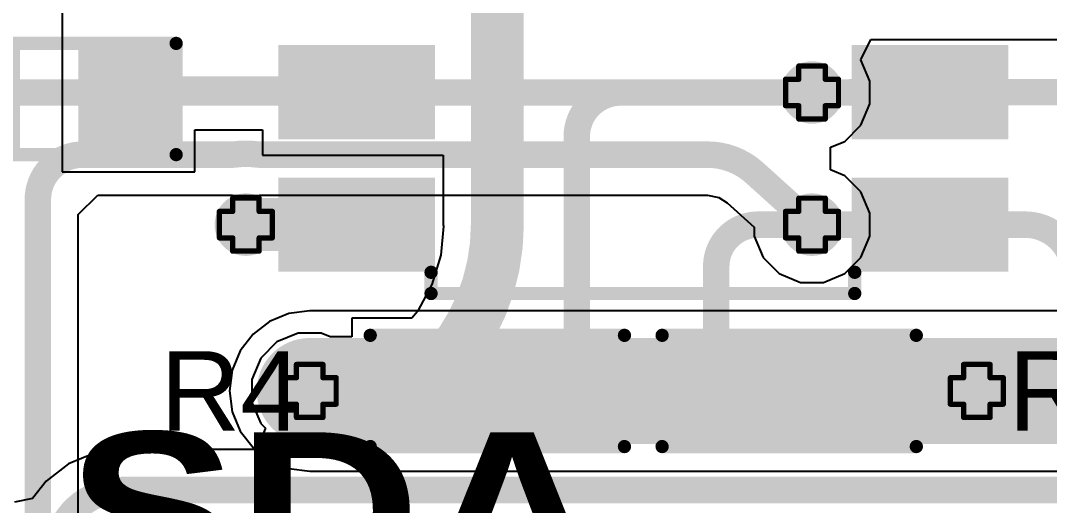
# Model space of a CAD drawing. Header units: inches. Extents: x -0.1 to 10.2, y 0 to 6.5.
# Drawn here: x 1.5365 to 1.925, y 3.5985 to 3.7816 of the extents above; entities that cross this region are included whole.
import ezdxf

# ---------------------------------------------------------------- set-up
doc = ezdxf.new("R2010")
doc.units = ezdxf.units.IN
doc.header["$MEASUREMENT"] = 0
for name, color, linetype in [('Bottom Layer', 5, 'Continuous'), ('Drill Drawing', 1, 'Continuous'), ('Top Layer', 1, 'Continuous'), ('Top Overlay', 2, 'Continuous'), ('Top Paste', 8, 'Continuous'), ('Top Solder', 216, 'Continuous'), ('Via Holes', 16, 'Continuous')]:
    doc.layers.add(name, color=color, linetype=linetype)
doc.styles.add('Arial', font='', dxfattribs={"height": 0.2})
doc.styles.add('Arial Black_Bold', font='', dxfattribs={"height": 0.2})
doc.styles.get('Arial').set_extended_font_data('Arial')
doc.styles.get('Arial Black_Bold').set_extended_font_data('Arial Black', bold=True)

# ---------------------------------------------------------------- blocks, each defined once
blk = doc.blocks.new('SOP_8_4')
at = {"layer": 'Top Layer'}
for points in [[(-0.13386, 0.08878), (-0.08268, 0.08878), (-0.08268, 0.06122), (-0.13386, 0.06122)], [(0.08268, 0.08878), (0.13386, 0.08878), (0.13386, 0.06122), (0.08268, 0.06122)], [(-0.13386, 0.03878), (-0.08268, 0.03878), (-0.08268, 0.01122), (-0.13386, 0.01122)], [(0.08268, 0.03878), (0.13386, 0.03878), (0.13386, 0.01122), (0.08268, 0.01122)], [(-0.13386, -0.01122), (-0.08268, -0.01122), (-0.08268, -0.03878), (-0.13386, -0.03878)], [(0.08268, -0.01122), (0.13386, -0.01122), (0.13386, -0.03878), (0.08268, -0.03878)], [(-0.13386, -0.06122), (-0.08268, -0.06122), (-0.08268, -0.08878), (-0.13386, -0.08878)], [(0.08268, -0.06122), (0.13386, -0.06122), (0.13386, -0.08878), (0.08268, -0.08878)]]:
    blk.add_hatch(color=1, dxfattribs=at).paths.add_polyline_path(points)
at = {"layer": 'Top Overlay'}
blk.add_hatch(color=2, dxfattribs=at).paths.add_polyline_path([(-0.078, 0.058), (-0.067, 0.058), (-0.067, 0.084), (-0.078, 0.084)])
at = {"layer": 'Top Paste'}
for points in [[(-0.13386, 0.08878), (-0.08268, 0.08878), (-0.08268, 0.06122), (-0.13386, 0.06122)], [(0.08268, 0.08878), (0.13386, 0.08878), (0.13386, 0.06122), (0.08268, 0.06122)], [(-0.13386, 0.03878), (-0.08268, 0.03878), (-0.08268, 0.01122), (-0.13386, 0.01122)], [(0.08268, 0.03878), (0.13386, 0.03878), (0.13386, 0.01122), (0.08268, 0.01122)], [(-0.13386, -0.01122), (-0.08268, -0.01122), (-0.08268, -0.03878), (-0.13386, -0.03878)], [(0.08268, -0.01122), (0.13386, -0.01122), (0.13386, -0.03878), (0.08268, -0.03878)], [(-0.13386, -0.06122), (-0.08268, -0.06122), (-0.08268, -0.08878), (-0.13386, -0.08878)], [(0.08268, -0.06122), (0.13386, -0.06122), (0.13386, -0.08878), (0.08268, -0.08878)]]:
    blk.add_hatch(color=8, dxfattribs=at).paths.add_polyline_path(points)
at = {"layer": 'Top Solder'}
for points in [[(-0.13786, 0.09278), (-0.07868, 0.09278), (-0.07868, 0.05722), (-0.13786, 0.05722)], [(0.07868, 0.09278), (0.13786, 0.09278), (0.13786, 0.05722), (0.07868, 0.05722)], [(-0.13786, 0.04278), (-0.07868, 0.04278), (-0.07868, 0.00722), (-0.13786, 0.00722)], [(0.07868, 0.04278), (0.13786, 0.04278), (0.13786, 0.00722), (0.07868, 0.00722)], [(-0.13786, -0.00722), (-0.07868, -0.00722), (-0.07868, -0.04278), (-0.13786, -0.04278)], [(0.07868, -0.00722), (0.13786, -0.00722), (0.13786, -0.04278), (0.07868, -0.04278)], [(-0.13786, -0.05722), (-0.07868, -0.05722), (-0.07868, -0.09278), (-0.13786, -0.09278)], [(0.07868, -0.05722), (0.13786, -0.05722), (0.13786, -0.09278), (0.07868, -0.09278)]]:
    blk.add_hatch(color=216, dxfattribs=at).paths.add_polyline_path(points)
at = {"layer": 'Top Overlay'}
for points in [[(-0.08014, 0.093, 0.005, 0.005, 0), (-0.08014, 0.101, 0.005, 0.005, 0)], [(-0.08014, 0.101, 0.005, 0.005, 0), (0.07986, 0.101, 0.005, 0.005, 0)], [(0.07986, 0.093, 0.005, 0.005, 0), (0.07986, 0.101, 0.005, 0.005, 0)], [(-0.14514, 0.07, 0.005, 0.005, 0), (-0.14514, 0.08, 0.005, 0.005, 0)], [(-0.14514, 0.08, 0.005, 0.005, 0), (-0.14014, 0.075, 0.005, 0.005, 0)], [(-0.14514, 0.07, 0.005, 0.005, 0), (-0.14014, 0.075, 0.005, 0.005, 0)], [(-0.08014, -0.101, 0.005, 0.005, 0), (-0.08014, -0.093, 0.005, 0.005, 0)], [(0.07986, -0.101, 0.005, 0.005, 0), (0.07986, -0.093, 0.005, 0.005, 0)], [(-0.08014, -0.101, 0.005, 0.005, 0), (0.07986, -0.101, 0.005, 0.005, 0)]]:
    blk.add_lwpolyline(points, format="xyseb", dxfattribs=at)
for points in [[(-0.08139, 0.101, 0.0025, 0.0025, 1), (-0.07889, 0.101, 0.0025, 0.0025, 1)], [(-0.08139, 0.101, 0.0025, 0.0025, 1), (-0.07889, 0.101, 0.0025, 0.0025, 1)], [(0.07861, 0.101, 0.0025, 0.0025, 1), (0.08111, 0.101, 0.0025, 0.0025, 1)], [(0.07861, 0.101, 0.0025, 0.0025, 1), (0.08111, 0.101, 0.0025, 0.0025, 1)], [(-0.08139, 0.093, 0.0025, 0.0025, 1), (-0.07889, 0.093, 0.0025, 0.0025, 1)], [(0.07861, 0.093, 0.0025, 0.0025, 1), (0.08111, 0.093, 0.0025, 0.0025, 1)], [(-0.14639, 0.08, 0.0025, 0.0025, 1), (-0.14389, 0.08, 0.0025, 0.0025, 1)], [(-0.14639, 0.08, 0.0025, 0.0025, 1), (-0.14389, 0.08, 0.0025, 0.0025, 1)], [(-0.14139, 0.075, 0.0025, 0.0025, 1), (-0.13889, 0.075, 0.0025, 0.0025, 1)], [(-0.14139, 0.075, 0.0025, 0.0025, 1), (-0.13889, 0.075, 0.0025, 0.0025, 1)], [(-0.14639, 0.07, 0.0025, 0.0025, 1), (-0.14389, 0.07, 0.0025, 0.0025, 1)], [(-0.14639, 0.07, 0.0025, 0.0025, 1), (-0.14389, 0.07, 0.0025, 0.0025, 1)], [(-0.08139, -0.093, 0.0025, 0.0025, 1), (-0.07889, -0.093, 0.0025, 0.0025, 1)], [(0.07861, -0.093, 0.0025, 0.0025, 1), (0.08111, -0.093, 0.0025, 0.0025, 1)], [(-0.08139, -0.101, 0.0025, 0.0025, 1), (-0.07889, -0.101, 0.0025, 0.0025, 1)], [(-0.08139, -0.101, 0.0025, 0.0025, 1), (-0.07889, -0.101, 0.0025, 0.0025, 1)], [(0.07861, -0.101, 0.0025, 0.0025, 1), (0.08111, -0.101, 0.0025, 0.0025, 1)], [(0.07861, -0.101, 0.0025, 0.0025, 1), (0.08111, -0.101, 0.0025, 0.0025, 1)]]:
    blk.add_lwpolyline(points, format="xyseb", close=True, dxfattribs=at)
blk = doc.blocks.new('R___0603_7')
at = {"layer": 'Top Layer'}
for points in [[(-0.015, 0.0175), (-0.015, -0.0175), (-0.045, -0.0175), (-0.045, 0.0175)], [(0.045, 0.0175), (0.045, -0.0175), (0.015, -0.0175), (0.015, 0.0175)]]:
    blk.add_hatch(color=1, dxfattribs=at).paths.add_polyline_path(points)
at = {"layer": 'Top Paste'}
for points in [[(-0.015, 0.0175), (-0.015, -0.0175), (-0.045, -0.0175), (-0.045, 0.0175)], [(0.045, 0.0175), (0.045, -0.0175), (0.015, -0.0175), (0.015, 0.0175)]]:
    blk.add_hatch(color=8, dxfattribs=at).paths.add_polyline_path(points)
at = {"layer": 'Top Solder'}
for points in [[(-0.011, 0.0215), (-0.011, -0.0215), (-0.049, -0.0215), (-0.049, 0.0215)], [(0.049, 0.0215), (0.049, -0.0215), (0.011, -0.0215), (0.011, 0.0215)]]:
    blk.add_hatch(color=216, dxfattribs=at).paths.add_polyline_path(points)
at = {"layer": 'Top Overlay'}
for points in [[(-0.048, 0.021, 0.005, 0.005, 0), (-0.048, -0.021, 0.005, 0.005, 0)], [(0.048, 0.021, 0.005, 0.005, 0), (-0.048, 0.021, 0.005, 0.005, 0)], [(0.048, 0.021, 0.005, 0.005, 0), (0.048, -0.021, 0.005, 0.005, 0)], [(0.048, -0.021, 0.005, 0.005, 0), (-0.048, -0.021, 0.005, 0.005, 0)]]:
    blk.add_lwpolyline(points, format="xyseb", dxfattribs=at)
for points in [[(-0.04925, 0.021, 0.0025, 0.0025, 1), (-0.04675, 0.021, 0.0025, 0.0025, 1)], [(-0.04925, 0.021, 0.0025, 0.0025, 1), (-0.04675, 0.021, 0.0025, 0.0025, 1)], [(0.04675, 0.021, 0.0025, 0.0025, 1), (0.04925, 0.021, 0.0025, 0.0025, 1)], [(0.04675, 0.021, 0.0025, 0.0025, 1), (0.04925, 0.021, 0.0025, 0.0025, 1)], [(-0.04925, -0.021, 0.0025, 0.0025, 1), (-0.04675, -0.021, 0.0025, 0.0025, 1)], [(-0.04925, -0.021, 0.0025, 0.0025, 1), (-0.04675, -0.021, 0.0025, 0.0025, 1)], [(0.04675, -0.021, 0.0025, 0.0025, 1), (0.04925, -0.021, 0.0025, 0.0025, 1)], [(0.04675, -0.021, 0.0025, 0.0025, 1), (0.04925, -0.021, 0.0025, 0.0025, 1)]]:
    blk.add_lwpolyline(points, format="xyseb", close=True, dxfattribs=at)
blk = doc.blocks.new('R___0603_42')
at = {"layer": 'Top Layer'}
for points in [[(-0.015, 0.0175), (-0.015, -0.0175), (-0.045, -0.0175), (-0.045, 0.0175)], [(0.045, 0.0175), (0.045, -0.0175), (0.015, -0.0175), (0.015, 0.0175)]]:
    blk.add_hatch(color=1, dxfattribs=at).paths.add_polyline_path(points)
at = {"layer": 'Top Paste'}
for points in [[(-0.015, 0.0175), (-0.015, -0.0175), (-0.045, -0.0175), (-0.045, 0.0175)], [(0.045, 0.0175), (0.045, -0.0175), (0.015, -0.0175), (0.015, 0.0175)]]:
    blk.add_hatch(color=8, dxfattribs=at).paths.add_polyline_path(points)
at = {"layer": 'Top Solder'}
for points in [[(-0.011, 0.0215), (-0.011, -0.0215), (-0.049, -0.0215), (-0.049, 0.0215)], [(0.049, 0.0215), (0.049, -0.0215), (0.011, -0.0215), (0.011, 0.0215)]]:
    blk.add_hatch(color=216, dxfattribs=at).paths.add_polyline_path(points)
at = {"layer": 'Top Overlay'}
for points in [[(-0.048, -0.021, 0.005, 0.005, 0), (-0.048, 0.021, 0.005, 0.005, 0)], [(-0.048, 0.021, 0.005, 0.005, 0), (0.048, 0.021, 0.005, 0.005, 0)], [(0.048, -0.021, 0.005, 0.005, 0), (0.048, 0.021, 0.005, 0.005, 0)], [(-0.048, -0.021, 0.005, 0.005, 0), (0.048, -0.021, 0.005, 0.005, 0)]]:
    blk.add_lwpolyline(points, format="xyseb", dxfattribs=at)
for points in [[(-0.04925, 0.021, 0.0025, 0.0025, 1), (-0.04675, 0.021, 0.0025, 0.0025, 1)], [(-0.04925, 0.021, 0.0025, 0.0025, 1), (-0.04675, 0.021, 0.0025, 0.0025, 1)], [(0.04675, 0.021, 0.0025, 0.0025, 1), (0.04925, 0.021, 0.0025, 0.0025, 1)], [(0.04675, 0.021, 0.0025, 0.0025, 1), (0.04925, 0.021, 0.0025, 0.0025, 1)], [(-0.04925, -0.021, 0.0025, 0.0025, 1), (-0.04675, -0.021, 0.0025, 0.0025, 1)], [(-0.04925, -0.021, 0.0025, 0.0025, 1), (-0.04675, -0.021, 0.0025, 0.0025, 1)], [(0.04675, -0.021, 0.0025, 0.0025, 1), (0.04925, -0.021, 0.0025, 0.0025, 1)], [(0.04675, -0.021, 0.0025, 0.0025, 1), (0.04925, -0.021, 0.0025, 0.0025, 1)]]:
    blk.add_lwpolyline(points, format="xyseb", close=True, dxfattribs=at)
blk = doc.blocks.new('R___0603_43')
at = {"layer": 'Top Layer'}
for points in [[(-0.015, 0.0175), (-0.015, -0.0175), (-0.045, -0.0175), (-0.045, 0.0175)], [(0.045, 0.0175), (0.045, -0.0175), (0.015, -0.0175), (0.015, 0.0175)]]:
    blk.add_hatch(color=1, dxfattribs=at).paths.add_polyline_path(points)
at = {"layer": 'Top Paste'}
for points in [[(-0.015, 0.0175), (-0.015, -0.0175), (-0.045, -0.0175), (-0.045, 0.0175)], [(0.045, 0.0175), (0.045, -0.0175), (0.015, -0.0175), (0.015, 0.0175)]]:
    blk.add_hatch(color=8, dxfattribs=at).paths.add_polyline_path(points)
at = {"layer": 'Top Solder'}
for points in [[(-0.011, 0.0215), (-0.011, -0.0215), (-0.049, -0.0215), (-0.049, 0.0215)], [(0.049, 0.0215), (0.049, -0.0215), (0.011, -0.0215), (0.011, 0.0215)]]:
    blk.add_hatch(color=216, dxfattribs=at).paths.add_polyline_path(points)
at = {"layer": 'Top Overlay'}
for points in [[(-0.048, 0.021, 0.005, 0.005, 0), (-0.048, -0.021, 0.005, 0.005, 0)], [(0.048, 0.021, 0.005, 0.005, 0), (-0.048, 0.021, 0.005, 0.005, 0)], [(0.048, 0.021, 0.005, 0.005, 0), (0.048, -0.021, 0.005, 0.005, 0)], [(0.048, -0.021, 0.005, 0.005, 0), (-0.048, -0.021, 0.005, 0.005, 0)]]:
    blk.add_lwpolyline(points, format="xyseb", dxfattribs=at)
for points in [[(-0.04925, 0.021, 0.0025, 0.0025, 1), (-0.04675, 0.021, 0.0025, 0.0025, 1)], [(-0.04925, 0.021, 0.0025, 0.0025, 1), (-0.04675, 0.021, 0.0025, 0.0025, 1)], [(0.04675, 0.021, 0.0025, 0.0025, 1), (0.04925, 0.021, 0.0025, 0.0025, 1)], [(0.04675, 0.021, 0.0025, 0.0025, 1), (0.04925, 0.021, 0.0025, 0.0025, 1)], [(-0.04925, -0.021, 0.0025, 0.0025, 1), (-0.04675, -0.021, 0.0025, 0.0025, 1)], [(-0.04925, -0.021, 0.0025, 0.0025, 1), (-0.04675, -0.021, 0.0025, 0.0025, 1)], [(0.04675, -0.021, 0.0025, 0.0025, 1), (0.04925, -0.021, 0.0025, 0.0025, 1)], [(0.04675, -0.021, 0.0025, 0.0025, 1), (0.04925, -0.021, 0.0025, 0.0025, 1)]]:
    blk.add_lwpolyline(points, format="xyseb", close=True, dxfattribs=at)

msp = doc.modelspace()

# ---------------------------------------------------------------- hatches: boundary and pattern name
at = {"layer": 'Bottom Layer'}
h = msp.add_hatch(color=5, dxfattribs=at)
edge = h.paths.add_edge_path()
edge.add_arc((1.83539, 3.75443), 0.01181, 0, 360)
h = msp.add_hatch(color=5, dxfattribs=at)
edge = h.paths.add_edge_path()
edge.add_arc((1.62157, 3.70453), 0.01181, 0, 360)
h = msp.add_hatch(color=5, dxfattribs=at)
edge = h.paths.add_edge_path()
edge.add_arc((1.83539, 3.70453), 0.01181, 0, 360)
h = msp.add_hatch(color=5, dxfattribs=at)
edge = h.paths.add_edge_path()
edge.add_arc((1.64567, 3.64173), 0.01181, 0, 360)
h = msp.add_hatch(color=5, dxfattribs=at)
edge = h.paths.add_edge_path()
edge.add_arc((1.89764, 3.64173), 0.01181, 0, 360)
at = {"layer": 'Top Layer'}
h = msp.add_hatch(color=1, dxfattribs=at)
edge = h.paths.add_edge_path()
edge.add_arc((1.83539, 3.75443), 0.01181, 0, 360)
msp.add_hatch(color=1, dxfattribs=at).paths.add_polyline_path([(1.57724, 3.75051), (1.66339, 3.75051), (1.66339, 3.76051), (1.57724, 3.76051)])
h = msp.add_hatch(color=1, dxfattribs=at)
edge = h.paths.add_edge_path()
edge.add_arc((1.62157, 3.70453), 0.01181, 0, 360)
h = msp.add_hatch(color=1, dxfattribs=at)
edge = h.paths.add_edge_path()
edge.add_arc((1.83539, 3.70453), 0.01181, 0, 360)
h = msp.add_hatch(color=1, dxfattribs=at)
edge = h.paths.add_edge_path()
edge.add_arc((1.64567, 3.64173), 0.01181, 0, 360)
h = msp.add_hatch(color=1, dxfattribs=at)
edge = h.paths.add_edge_path()
edge.add_arc((1.89764, 3.64173), 0.01181, 0, 360)
at = {"layer": 'Via Holes'}
h = msp.add_hatch(color=7, dxfattribs=at)
edge = h.paths.add_edge_path()
edge.add_arc((1.83539, 3.75443), 0.00591, 0, 360)
h = msp.add_hatch(color=7, dxfattribs=at)
edge = h.paths.add_edge_path()
edge.add_arc((1.62157, 3.70453), 0.00591, 0, 360)
h = msp.add_hatch(color=7, dxfattribs=at)
edge = h.paths.add_edge_path()
edge.add_arc((1.83539, 3.70453), 0.00591, 0, 360)
h = msp.add_hatch(color=7, dxfattribs=at)
edge = h.paths.add_edge_path()
edge.add_arc((1.64567, 3.64173), 0.00591, 0, 360)
h = msp.add_hatch(color=7, dxfattribs=at)
edge = h.paths.add_edge_path()
edge.add_arc((1.89764, 3.64173), 0.00591, 0, 360)

# ---------------------------------------------------------------- linework, layer by layer
at = {"layer": 'Bottom Layer'}
for p, q in [((1.85388, 3.76679), (1.85754, 3.77445)), ((1.85754, 3.77445), (2.15302, 3.77445)), ((1.85721, 3.75877), (1.85388, 3.76679)), ((1.85721, 3.75009), (1.85721, 3.75877)), ((1.85388, 3.74208), (1.85721, 3.75009)), ((1.84775, 3.73594), (1.85388, 3.74208)), ((1.84241, 3.73373), (1.84775, 3.73594)), ((1.84241, 3.72523), (1.84241, 3.73373)), ((1.84775, 3.72302), (1.84241, 3.72523)), ((1.85388, 3.71688), (1.84775, 3.72302)), ((1.55829, 3.70835), (1.56561, 3.71567)), ((1.56561, 3.71567), (1.61204, 3.71567)), ((1.61204, 3.71567), (1.6164, 3.71567)), ((1.6164, 3.71567), (1.61647, 3.71562)), ((1.61647, 3.7155), (1.62158, 3.71568)), ((1.61647, 3.71562), (1.61647, 3.7155)), ((1.62158, 3.71568), (1.62668, 3.7155)), ((1.62668, 3.71562), (1.62675, 3.71567)), ((1.62668, 3.7155), (1.62668, 3.71562)), ((1.62675, 3.71567), (1.63112, 3.71567)), ((1.63112, 3.71567), (1.79591, 3.71567)), ((1.79591, 3.71567), (1.79593, 3.71568)), ((1.79593, 3.71568), (1.80018, 3.71483)), ((1.80018, 3.71483), (1.80331, 3.71274)), ((1.85721, 3.70887), (1.85388, 3.71688)), ((1.80331, 3.71274), (1.80337, 3.7128)), ((1.80337, 3.7128), (1.81358, 3.7036)), ((1.55829, 3.52), (1.55829, 3.70835)), ((1.85721, 3.70019), (1.85721, 3.70887)), ((1.81358, 3.7036), (1.81358, 3.70019)), ((1.81358, 3.70019), (1.8169, 3.69217)), ((1.85388, 3.69217), (1.85721, 3.70019)), ((1.8169, 3.69217), (1.82304, 3.68604)), ((1.84775, 3.68604), (1.85388, 3.69217)), ((1.82304, 3.68604), (1.83106, 3.68272)), ((1.83973, 3.68272), (1.84775, 3.68604)), ((1.83106, 3.68272), (1.83973, 3.68272)), ((1.64567, 3.67199), (1.63784, 3.67096)), ((2.12441, 3.67199), (1.64567, 3.67199)), ((1.63784, 3.67096), (1.63054, 3.66794)), ((1.63054, 3.66794), (1.62427, 3.66313)), ((1.62427, 3.66313), (1.61946, 3.65686)), ((1.61946, 3.65686), (1.61644, 3.64956)), ((1.61644, 3.64956), (1.61541, 3.64173)), ((1.61541, 3.64173), (1.61644, 3.6339)), ((1.61644, 3.6339), (1.61946, 3.6266)), ((1.61946, 3.6266), (1.62427, 3.62034)), ((1.62427, 3.62034), (1.63054, 3.61553)), ((1.63054, 3.61553), (1.63784, 3.6125)), ((1.63784, 3.6125), (1.64567, 3.61147)), ((1.64567, 3.61147), (2.12441, 3.61147))]:
    msp.add_line(p, q, dxfattribs=at)
for points in [[(1.52948, 3.75443, 0.01, 0.01, 0), (1.83539, 3.75443, 0.01, 0.01, 0)], [(1.543, 3.71403, 0.01, 0.01, -0.414214), (1.55993, 3.73097, 0.01, 0.01, 0)], [(1.55993, 3.73097, 0.01, 0.01, 0), (1.6164, 3.73097, 0.01, 0.01, 0)], [(1.61774, 3.73106, 0.01, 0.01, -0.033535), (1.6164, 3.73097, 0.01, 0.01, 0)], [(1.61774, 3.73106, 0.01, 0.01, -0.071973), (1.62542, 3.73106, 0.01, 0.01, 0)], [(1.62675, 3.73097, 0.01, 0.01, -0.033467), (1.62542, 3.73106, 0.01, 0.01, 0)], [(1.62675, 3.73097, 0.01, 0.01, 0), (1.79591, 3.73097, 0.01, 0.01, 0)], [(1.62675, 3.73097, 0.01, 0.01, 0), (1.62675, 3.73097, 0.01, 0.01, 0)], [(1.79591, 3.73097, 0.01, 0.01, -0.185512), (1.81362, 3.72416, 0.01, 0.01, 0)], [(1.81362, 3.72416, 0.01, 0.01, 0), (1.83539, 3.70453, 0.01, 0.01, 0)], [(1.543, 3.52, 0.01, 0.01, 0), (1.543, 3.71403, 0.01, 0.01, 0)], [(1.64567, 3.64173, 0.04, 0.04, 0), (1.89764, 3.64173, 0.04, 0.04, 0)], [(1.89764, 3.64173, 0.04, 0.04, 0), (2.12441, 3.64173, 0.04, 0.04, 0)]]:
    msp.add_lwpolyline(points, format="xyseb", dxfattribs=at)
for points in [[(1.83289, 3.75443, 0.005, 0.005, 1), (1.83789, 3.75443, 0.005, 0.005, 1)], [(1.55743, 3.73097, 0.005, 0.005, 1), (1.56243, 3.73097, 0.005, 0.005, 1)], [(1.55743, 3.73097, 0.005, 0.005, 1), (1.56243, 3.73097, 0.005, 0.005, 1)], [(1.6139, 3.73097, 0.005, 0.005, 1), (1.6189, 3.73097, 0.005, 0.005, 1)], [(1.6139, 3.73097, 0.005, 0.005, 1), (1.6189, 3.73097, 0.005, 0.005, 1)], [(1.61524, 3.73106, 0.005, 0.005, 1), (1.62024, 3.73106, 0.005, 0.005, 1)], [(1.61524, 3.73106, 0.005, 0.005, 1), (1.62024, 3.73106, 0.005, 0.005, 1)], [(1.62292, 3.73106, 0.005, 0.005, 1), (1.62792, 3.73106, 0.005, 0.005, 1)], [(1.62292, 3.73106, 0.005, 0.005, 1), (1.62792, 3.73106, 0.005, 0.005, 1)], [(1.62425, 3.73097, 0.005, 0.005, 1), (1.62925, 3.73097, 0.005, 0.005, 1)], [(1.62425, 3.73097, 0.005, 0.005, 1), (1.62925, 3.73097, 0.005, 0.005, 1)], [(1.62425, 3.73097, 0.005, 0.005, 1), (1.62925, 3.73097, 0.005, 0.005, 1)], [(1.62425, 3.73097, 0.005, 0.005, 1), (1.62925, 3.73097, 0.005, 0.005, 1)], [(1.79341, 3.73097, 0.005, 0.005, 1), (1.79841, 3.73097, 0.005, 0.005, 1)], [(1.79341, 3.73097, 0.005, 0.005, 1), (1.79841, 3.73097, 0.005, 0.005, 1)], [(1.81112, 3.72416, 0.005, 0.005, 1), (1.81612, 3.72416, 0.005, 0.005, 1)], [(1.81112, 3.72416, 0.005, 0.005, 1), (1.81612, 3.72416, 0.005, 0.005, 1)], [(1.5405, 3.71403, 0.005, 0.005, 1), (1.5455, 3.71403, 0.005, 0.005, 1)], [(1.5405, 3.71403, 0.005, 0.005, 1), (1.5455, 3.71403, 0.005, 0.005, 1)], [(1.83289, 3.70453, 0.005, 0.005, 1), (1.83789, 3.70453, 0.005, 0.005, 1)], [(1.63567, 3.64173, 0.02, 0.02, 1), (1.65567, 3.64173, 0.02, 0.02, 1)], [(1.88764, 3.64173, 0.02, 0.02, 1), (1.90764, 3.64173, 0.02, 0.02, 1)], [(1.88764, 3.64173, 0.02, 0.02, 1), (1.90764, 3.64173, 0.02, 0.02, 1)]]:
    msp.add_lwpolyline(points, format="xyseb", close=True, dxfattribs=at)
at = {"layer": 'Drill Drawing'}
for points in [[(1.83039, 3.75943, 0.002, 0.002, 0), (1.83039, 3.76443, 0.002, 0.002, 0)], [(1.83039, 3.76443, 0.002, 0.002, 0), (1.84039, 3.76443, 0.002, 0.002, 0)], [(1.84039, 3.75943, 0.002, 0.002, 0), (1.84039, 3.76443, 0.002, 0.002, 0)], [(1.82539, 3.74943, 0.002, 0.002, 0), (1.82539, 3.75943, 0.002, 0.002, 0)], [(1.82539, 3.75943, 0.002, 0.002, 0), (1.83039, 3.75943, 0.002, 0.002, 0)], [(1.84039, 3.75943, 0.002, 0.002, 0), (1.84539, 3.75943, 0.002, 0.002, 0)], [(1.84539, 3.74943, 0.002, 0.002, 0), (1.84539, 3.75943, 0.002, 0.002, 0)], [(1.82539, 3.74943, 0.002, 0.002, 0), (1.83039, 3.74943, 0.002, 0.002, 0)], [(1.83039, 3.74443, 0.002, 0.002, 0), (1.83039, 3.74943, 0.002, 0.002, 0)], [(1.84039, 3.74943, 0.002, 0.002, 0), (1.84539, 3.74943, 0.002, 0.002, 0)], [(1.84039, 3.74443, 0.002, 0.002, 0), (1.84039, 3.74943, 0.002, 0.002, 0)], [(1.83039, 3.74443, 0.002, 0.002, 0), (1.84039, 3.74443, 0.002, 0.002, 0)], [(1.61657, 3.70953, 0.002, 0.002, 0), (1.61657, 3.71453, 0.002, 0.002, 0)], [(1.61657, 3.71453, 0.002, 0.002, 0), (1.62657, 3.71453, 0.002, 0.002, 0)], [(1.62657, 3.70953, 0.002, 0.002, 0), (1.62657, 3.71453, 0.002, 0.002, 0)], [(1.83039, 3.70953, 0.002, 0.002, 0), (1.83039, 3.71453, 0.002, 0.002, 0)], [(1.83039, 3.71453, 0.002, 0.002, 0), (1.84039, 3.71453, 0.002, 0.002, 0)], [(1.84039, 3.70953, 0.002, 0.002, 0), (1.84039, 3.71453, 0.002, 0.002, 0)], [(1.61157, 3.69953, 0.002, 0.002, 0), (1.61157, 3.70953, 0.002, 0.002, 0)], [(1.61157, 3.70953, 0.002, 0.002, 0), (1.61657, 3.70953, 0.002, 0.002, 0)], [(1.62657, 3.70953, 0.002, 0.002, 0), (1.63157, 3.70953, 0.002, 0.002, 0)], [(1.63157, 3.69953, 0.002, 0.002, 0), (1.63157, 3.70953, 0.002, 0.002, 0)], [(1.82539, 3.69953, 0.002, 0.002, 0), (1.82539, 3.70953, 0.002, 0.002, 0)], [(1.82539, 3.70953, 0.002, 0.002, 0), (1.83039, 3.70953, 0.002, 0.002, 0)], [(1.84039, 3.70953, 0.002, 0.002, 0), (1.84539, 3.70953, 0.002, 0.002, 0)], [(1.84539, 3.69953, 0.002, 0.002, 0), (1.84539, 3.70953, 0.002, 0.002, 0)], [(1.61157, 3.69953, 0.002, 0.002, 0), (1.61657, 3.69953, 0.002, 0.002, 0)], [(1.61657, 3.69453, 0.002, 0.002, 0), (1.61657, 3.69953, 0.002, 0.002, 0)], [(1.62657, 3.69953, 0.002, 0.002, 0), (1.63157, 3.69953, 0.002, 0.002, 0)], [(1.62657, 3.69453, 0.002, 0.002, 0), (1.62657, 3.69953, 0.002, 0.002, 0)], [(1.82539, 3.69953, 0.002, 0.002, 0), (1.83039, 3.69953, 0.002, 0.002, 0)], [(1.83039, 3.69453, 0.002, 0.002, 0), (1.83039, 3.69953, 0.002, 0.002, 0)], [(1.84039, 3.69953, 0.002, 0.002, 0), (1.84539, 3.69953, 0.002, 0.002, 0)], [(1.84039, 3.69453, 0.002, 0.002, 0), (1.84039, 3.69953, 0.002, 0.002, 0)], [(1.61657, 3.69453, 0.002, 0.002, 0), (1.62657, 3.69453, 0.002, 0.002, 0)], [(1.83039, 3.69453, 0.002, 0.002, 0), (1.84039, 3.69453, 0.002, 0.002, 0)], [(1.64067, 3.64673, 0.002, 0.002, 0), (1.64067, 3.65173, 0.002, 0.002, 0)], [(1.64067, 3.65173, 0.002, 0.002, 0), (1.65067, 3.65173, 0.002, 0.002, 0)], [(1.65067, 3.64673, 0.002, 0.002, 0), (1.65067, 3.65173, 0.002, 0.002, 0)], [(1.89264, 3.64673, 0.002, 0.002, 0), (1.89264, 3.65173, 0.002, 0.002, 0)], [(1.89264, 3.65173, 0.002, 0.002, 0), (1.90264, 3.65173, 0.002, 0.002, 0)], [(1.90264, 3.64673, 0.002, 0.002, 0), (1.90264, 3.65173, 0.002, 0.002, 0)], [(1.63567, 3.63673, 0.002, 0.002, 0), (1.63567, 3.64673, 0.002, 0.002, 0)], [(1.63567, 3.64673, 0.002, 0.002, 0), (1.64067, 3.64673, 0.002, 0.002, 0)], [(1.65067, 3.64673, 0.002, 0.002, 0), (1.65567, 3.64673, 0.002, 0.002, 0)], [(1.65567, 3.63673, 0.002, 0.002, 0), (1.65567, 3.64673, 0.002, 0.002, 0)], [(1.88764, 3.63673, 0.002, 0.002, 0), (1.88764, 3.64673, 0.002, 0.002, 0)], [(1.88764, 3.64673, 0.002, 0.002, 0), (1.89264, 3.64673, 0.002, 0.002, 0)], [(1.90264, 3.64673, 0.002, 0.002, 0), (1.90764, 3.64673, 0.002, 0.002, 0)], [(1.90764, 3.63673, 0.002, 0.002, 0), (1.90764, 3.64673, 0.002, 0.002, 0)], [(1.63567, 3.63673, 0.002, 0.002, 0), (1.64067, 3.63673, 0.002, 0.002, 0)], [(1.64067, 3.63173, 0.002, 0.002, 0), (1.64067, 3.63673, 0.002, 0.002, 0)], [(1.65067, 3.63673, 0.002, 0.002, 0), (1.65567, 3.63673, 0.002, 0.002, 0)], [(1.65067, 3.63173, 0.002, 0.002, 0), (1.65067, 3.63673, 0.002, 0.002, 0)], [(1.88764, 3.63673, 0.002, 0.002, 0), (1.89264, 3.63673, 0.002, 0.002, 0)], [(1.89264, 3.63173, 0.002, 0.002, 0), (1.89264, 3.63673, 0.002, 0.002, 0)], [(1.90264, 3.63673, 0.002, 0.002, 0), (1.90764, 3.63673, 0.002, 0.002, 0)], [(1.90264, 3.63173, 0.002, 0.002, 0), (1.90264, 3.63673, 0.002, 0.002, 0)], [(1.64067, 3.63173, 0.002, 0.002, 0), (1.65067, 3.63173, 0.002, 0.002, 0)], [(1.89264, 3.63173, 0.002, 0.002, 0), (1.90264, 3.63173, 0.002, 0.002, 0)]]:
    msp.add_lwpolyline(points, format="xyseb", dxfattribs=at)
for points in [[(1.82989, 3.76443, 0.001, 0.001, 1), (1.83089, 3.76443, 0.001, 0.001, 1)], [(1.82989, 3.76443, 0.001, 0.001, 1), (1.83089, 3.76443, 0.001, 0.001, 1)], [(1.83989, 3.76443, 0.001, 0.001, 1), (1.84089, 3.76443, 0.001, 0.001, 1)], [(1.83989, 3.76443, 0.001, 0.001, 1), (1.84089, 3.76443, 0.001, 0.001, 1)], [(1.82489, 3.75943, 0.001, 0.001, 1), (1.82589, 3.75943, 0.001, 0.001, 1)], [(1.82489, 3.75943, 0.001, 0.001, 1), (1.82589, 3.75943, 0.001, 0.001, 1)], [(1.82989, 3.75943, 0.001, 0.001, 1), (1.83089, 3.75943, 0.001, 0.001, 1)], [(1.82989, 3.75943, 0.001, 0.001, 1), (1.83089, 3.75943, 0.001, 0.001, 1)], [(1.83989, 3.75943, 0.001, 0.001, 1), (1.84089, 3.75943, 0.001, 0.001, 1)], [(1.83989, 3.75943, 0.001, 0.001, 1), (1.84089, 3.75943, 0.001, 0.001, 1)], [(1.84489, 3.75943, 0.001, 0.001, 1), (1.84589, 3.75943, 0.001, 0.001, 1)], [(1.84489, 3.75943, 0.001, 0.001, 1), (1.84589, 3.75943, 0.001, 0.001, 1)], [(1.82489, 3.74943, 0.001, 0.001, 1), (1.82589, 3.74943, 0.001, 0.001, 1)], [(1.82489, 3.74943, 0.001, 0.001, 1), (1.82589, 3.74943, 0.001, 0.001, 1)], [(1.82989, 3.74943, 0.001, 0.001, 1), (1.83089, 3.74943, 0.001, 0.001, 1)], [(1.82989, 3.74943, 0.001, 0.001, 1), (1.83089, 3.74943, 0.001, 0.001, 1)], [(1.83989, 3.74943, 0.001, 0.001, 1), (1.84089, 3.74943, 0.001, 0.001, 1)], [(1.83989, 3.74943, 0.001, 0.001, 1), (1.84089, 3.74943, 0.001, 0.001, 1)], [(1.84489, 3.74943, 0.001, 0.001, 1), (1.84589, 3.74943, 0.001, 0.001, 1)], [(1.84489, 3.74943, 0.001, 0.001, 1), (1.84589, 3.74943, 0.001, 0.001, 1)], [(1.82989, 3.74443, 0.001, 0.001, 1), (1.83089, 3.74443, 0.001, 0.001, 1)], [(1.82989, 3.74443, 0.001, 0.001, 1), (1.83089, 3.74443, 0.001, 0.001, 1)], [(1.83989, 3.74443, 0.001, 0.001, 1), (1.84089, 3.74443, 0.001, 0.001, 1)], [(1.83989, 3.74443, 0.001, 0.001, 1), (1.84089, 3.74443, 0.001, 0.001, 1)], [(1.61607, 3.71453, 0.001, 0.001, 1), (1.61707, 3.71453, 0.001, 0.001, 1)], [(1.61607, 3.71453, 0.001, 0.001, 1), (1.61707, 3.71453, 0.001, 0.001, 1)], [(1.62607, 3.71453, 0.001, 0.001, 1), (1.62707, 3.71453, 0.001, 0.001, 1)], [(1.62607, 3.71453, 0.001, 0.001, 1), (1.62707, 3.71453, 0.001, 0.001, 1)], [(1.82989, 3.71453, 0.001, 0.001, 1), (1.83089, 3.71453, 0.001, 0.001, 1)], [(1.82989, 3.71453, 0.001, 0.001, 1), (1.83089, 3.71453, 0.001, 0.001, 1)], [(1.83989, 3.71453, 0.001, 0.001, 1), (1.84089, 3.71453, 0.001, 0.001, 1)], [(1.83989, 3.71453, 0.001, 0.001, 1), (1.84089, 3.71453, 0.001, 0.001, 1)], [(1.61107, 3.70953, 0.001, 0.001, 1), (1.61207, 3.70953, 0.001, 0.001, 1)], [(1.61107, 3.70953, 0.001, 0.001, 1), (1.61207, 3.70953, 0.001, 0.001, 1)], [(1.61607, 3.70953, 0.001, 0.001, 1), (1.61707, 3.70953, 0.001, 0.001, 1)], [(1.61607, 3.70953, 0.001, 0.001, 1), (1.61707, 3.70953, 0.001, 0.001, 1)], [(1.62607, 3.70953, 0.001, 0.001, 1), (1.62707, 3.70953, 0.001, 0.001, 1)], [(1.62607, 3.70953, 0.001, 0.001, 1), (1.62707, 3.70953, 0.001, 0.001, 1)], [(1.63107, 3.70953, 0.001, 0.001, 1), (1.63207, 3.70953, 0.001, 0.001, 1)], [(1.63107, 3.70953, 0.001, 0.001, 1), (1.63207, 3.70953, 0.001, 0.001, 1)], [(1.82489, 3.70953, 0.001, 0.001, 1), (1.82589, 3.70953, 0.001, 0.001, 1)], [(1.82489, 3.70953, 0.001, 0.001, 1), (1.82589, 3.70953, 0.001, 0.001, 1)], [(1.82989, 3.70953, 0.001, 0.001, 1), (1.83089, 3.70953, 0.001, 0.001, 1)], [(1.82989, 3.70953, 0.001, 0.001, 1), (1.83089, 3.70953, 0.001, 0.001, 1)], [(1.83989, 3.70953, 0.001, 0.001, 1), (1.84089, 3.70953, 0.001, 0.001, 1)], [(1.83989, 3.70953, 0.001, 0.001, 1), (1.84089, 3.70953, 0.001, 0.001, 1)], [(1.84489, 3.70953, 0.001, 0.001, 1), (1.84589, 3.70953, 0.001, 0.001, 1)], [(1.84489, 3.70953, 0.001, 0.001, 1), (1.84589, 3.70953, 0.001, 0.001, 1)], [(1.61107, 3.69953, 0.001, 0.001, 1), (1.61207, 3.69953, 0.001, 0.001, 1)], [(1.61107, 3.69953, 0.001, 0.001, 1), (1.61207, 3.69953, 0.001, 0.001, 1)], [(1.61607, 3.69953, 0.001, 0.001, 1), (1.61707, 3.69953, 0.001, 0.001, 1)], [(1.61607, 3.69953, 0.001, 0.001, 1), (1.61707, 3.69953, 0.001, 0.001, 1)], [(1.62607, 3.69953, 0.001, 0.001, 1), (1.62707, 3.69953, 0.001, 0.001, 1)], [(1.62607, 3.69953, 0.001, 0.001, 1), (1.62707, 3.69953, 0.001, 0.001, 1)], [(1.63107, 3.69953, 0.001, 0.001, 1), (1.63207, 3.69953, 0.001, 0.001, 1)], [(1.63107, 3.69953, 0.001, 0.001, 1), (1.63207, 3.69953, 0.001, 0.001, 1)], [(1.82489, 3.69953, 0.001, 0.001, 1), (1.82589, 3.69953, 0.001, 0.001, 1)], [(1.82489, 3.69953, 0.001, 0.001, 1), (1.82589, 3.69953, 0.001, 0.001, 1)], [(1.82989, 3.69953, 0.001, 0.001, 1), (1.83089, 3.69953, 0.001, 0.001, 1)], [(1.82989, 3.69953, 0.001, 0.001, 1), (1.83089, 3.69953, 0.001, 0.001, 1)], [(1.83989, 3.69953, 0.001, 0.001, 1), (1.84089, 3.69953, 0.001, 0.001, 1)], [(1.83989, 3.69953, 0.001, 0.001, 1), (1.84089, 3.69953, 0.001, 0.001, 1)], [(1.84489, 3.69953, 0.001, 0.001, 1), (1.84589, 3.69953, 0.001, 0.001, 1)], [(1.84489, 3.69953, 0.001, 0.001, 1), (1.84589, 3.69953, 0.001, 0.001, 1)], [(1.61607, 3.69453, 0.001, 0.001, 1), (1.61707, 3.69453, 0.001, 0.001, 1)], [(1.61607, 3.69453, 0.001, 0.001, 1), (1.61707, 3.69453, 0.001, 0.001, 1)], [(1.62607, 3.69453, 0.001, 0.001, 1), (1.62707, 3.69453, 0.001, 0.001, 1)], [(1.62607, 3.69453, 0.001, 0.001, 1), (1.62707, 3.69453, 0.001, 0.001, 1)], [(1.82989, 3.69453, 0.001, 0.001, 1), (1.83089, 3.69453, 0.001, 0.001, 1)], [(1.82989, 3.69453, 0.001, 0.001, 1), (1.83089, 3.69453, 0.001, 0.001, 1)], [(1.83989, 3.69453, 0.001, 0.001, 1), (1.84089, 3.69453, 0.001, 0.001, 1)], [(1.83989, 3.69453, 0.001, 0.001, 1), (1.84089, 3.69453, 0.001, 0.001, 1)], [(1.64017, 3.65173, 0.001, 0.001, 1), (1.64117, 3.65173, 0.001, 0.001, 1)], [(1.64017, 3.65173, 0.001, 0.001, 1), (1.64117, 3.65173, 0.001, 0.001, 1)], [(1.65017, 3.65173, 0.001, 0.001, 1), (1.65117, 3.65173, 0.001, 0.001, 1)], [(1.65017, 3.65173, 0.001, 0.001, 1), (1.65117, 3.65173, 0.001, 0.001, 1)], [(1.89214, 3.65173, 0.001, 0.001, 1), (1.89314, 3.65173, 0.001, 0.001, 1)], [(1.89214, 3.65173, 0.001, 0.001, 1), (1.89314, 3.65173, 0.001, 0.001, 1)], [(1.90214, 3.65173, 0.001, 0.001, 1), (1.90314, 3.65173, 0.001, 0.001, 1)], [(1.90214, 3.65173, 0.001, 0.001, 1), (1.90314, 3.65173, 0.001, 0.001, 1)], [(1.63517, 3.64673, 0.001, 0.001, 1), (1.63617, 3.64673, 0.001, 0.001, 1)], [(1.63517, 3.64673, 0.001, 0.001, 1), (1.63617, 3.64673, 0.001, 0.001, 1)], [(1.64017, 3.64673, 0.001, 0.001, 1), (1.64117, 3.64673, 0.001, 0.001, 1)], [(1.64017, 3.64673, 0.001, 0.001, 1), (1.64117, 3.64673, 0.001, 0.001, 1)], [(1.65017, 3.64673, 0.001, 0.001, 1), (1.65117, 3.64673, 0.001, 0.001, 1)], [(1.65017, 3.64673, 0.001, 0.001, 1), (1.65117, 3.64673, 0.001, 0.001, 1)], [(1.65517, 3.64673, 0.001, 0.001, 1), (1.65617, 3.64673, 0.001, 0.001, 1)], [(1.65517, 3.64673, 0.001, 0.001, 1), (1.65617, 3.64673, 0.001, 0.001, 1)], [(1.88714, 3.64673, 0.001, 0.001, 1), (1.88814, 3.64673, 0.001, 0.001, 1)], [(1.88714, 3.64673, 0.001, 0.001, 1), (1.88814, 3.64673, 0.001, 0.001, 1)], [(1.89214, 3.64673, 0.001, 0.001, 1), (1.89314, 3.64673, 0.001, 0.001, 1)], [(1.89214, 3.64673, 0.001, 0.001, 1), (1.89314, 3.64673, 0.001, 0.001, 1)], [(1.90214, 3.64673, 0.001, 0.001, 1), (1.90314, 3.64673, 0.001, 0.001, 1)], [(1.90214, 3.64673, 0.001, 0.001, 1), (1.90314, 3.64673, 0.001, 0.001, 1)], [(1.90714, 3.64673, 0.001, 0.001, 1), (1.90814, 3.64673, 0.001, 0.001, 1)], [(1.90714, 3.64673, 0.001, 0.001, 1), (1.90814, 3.64673, 0.001, 0.001, 1)], [(1.63517, 3.63673, 0.001, 0.001, 1), (1.63617, 3.63673, 0.001, 0.001, 1)], [(1.63517, 3.63673, 0.001, 0.001, 1), (1.63617, 3.63673, 0.001, 0.001, 1)], [(1.64017, 3.63673, 0.001, 0.001, 1), (1.64117, 3.63673, 0.001, 0.001, 1)], [(1.64017, 3.63673, 0.001, 0.001, 1), (1.64117, 3.63673, 0.001, 0.001, 1)], [(1.65017, 3.63673, 0.001, 0.001, 1), (1.65117, 3.63673, 0.001, 0.001, 1)], [(1.65017, 3.63673, 0.001, 0.001, 1), (1.65117, 3.63673, 0.001, 0.001, 1)], [(1.65517, 3.63673, 0.001, 0.001, 1), (1.65617, 3.63673, 0.001, 0.001, 1)], [(1.65517, 3.63673, 0.001, 0.001, 1), (1.65617, 3.63673, 0.001, 0.001, 1)], [(1.88714, 3.63673, 0.001, 0.001, 1), (1.88814, 3.63673, 0.001, 0.001, 1)], [(1.88714, 3.63673, 0.001, 0.001, 1), (1.88814, 3.63673, 0.001, 0.001, 1)], [(1.89214, 3.63673, 0.001, 0.001, 1), (1.89314, 3.63673, 0.001, 0.001, 1)], [(1.89214, 3.63673, 0.001, 0.001, 1), (1.89314, 3.63673, 0.001, 0.001, 1)], [(1.90214, 3.63673, 0.001, 0.001, 1), (1.90314, 3.63673, 0.001, 0.001, 1)], [(1.90214, 3.63673, 0.001, 0.001, 1), (1.90314, 3.63673, 0.001, 0.001, 1)], [(1.90714, 3.63673, 0.001, 0.001, 1), (1.90814, 3.63673, 0.001, 0.001, 1)], [(1.90714, 3.63673, 0.001, 0.001, 1), (1.90814, 3.63673, 0.001, 0.001, 1)], [(1.64017, 3.63173, 0.001, 0.001, 1), (1.64117, 3.63173, 0.001, 0.001, 1)], [(1.64017, 3.63173, 0.001, 0.001, 1), (1.64117, 3.63173, 0.001, 0.001, 1)], [(1.65017, 3.63173, 0.001, 0.001, 1), (1.65117, 3.63173, 0.001, 0.001, 1)], [(1.65017, 3.63173, 0.001, 0.001, 1), (1.65117, 3.63173, 0.001, 0.001, 1)], [(1.89214, 3.63173, 0.001, 0.001, 1), (1.89314, 3.63173, 0.001, 0.001, 1)], [(1.89214, 3.63173, 0.001, 0.001, 1), (1.89314, 3.63173, 0.001, 0.001, 1)], [(1.90214, 3.63173, 0.001, 0.001, 1), (1.90314, 3.63173, 0.001, 0.001, 1)], [(1.90214, 3.63173, 0.001, 0.001, 1), (1.90314, 3.63173, 0.001, 0.001, 1)]]:
    msp.add_lwpolyline(points, format="xyseb", close=True, dxfattribs=at)
at = {"layer": 'Top Layer'}
for p, q in [((1.55224, 3.83458), (1.55224, 3.77958)), ((1.55224, 3.77958), (1.55224, 3.77958)), ((1.55224, 3.77958), (1.55224, 3.77947)), ((1.55224, 3.77947), (1.55224, 3.77947)), ((1.55224, 3.77947), (1.55224, 3.72447)), ((1.60224, 3.72447), (1.60224, 3.74031)), ((1.60224, 3.74031), (1.6278, 3.74031)), ((1.6278, 3.74031), (1.6278, 3.73075)), ((1.6278, 3.73075), (1.69614, 3.73075)), ((1.69614, 3.73075), (1.69614, 3.70453)), ((1.55224, 3.72447), (1.60224, 3.72447)), ((1.69626, 3.70394), (1.69519, 3.69303)), ((1.69614, 3.70453), (1.69626, 3.70394)), ((1.69519, 3.69303), (1.69183, 3.68196)), ((1.69183, 3.68196), (1.68638, 3.67177)), ((1.6843, 3.66923), (1.66154, 3.66923)), ((1.66154, 3.66923), (1.66154, 3.66212)), ((1.68638, 3.67177), (1.6843, 3.66923)), ((1.64133, 3.66354), (1.63331, 3.66022)), ((1.65001, 3.66354), (1.64133, 3.66354)), ((1.65343, 3.66212), (1.65001, 3.66354)), ((1.66154, 3.66212), (1.65343, 3.66212)), ((1.63331, 3.66022), (1.62718, 3.65409)), ((1.62718, 3.65409), (1.62386, 3.64607)), ((1.62386, 3.64607), (1.62386, 3.63739)), ((1.62386, 3.63739), (1.62718, 3.62938)), ((1.62718, 3.62938), (1.62893, 3.62762)), ((1.62893, 3.62762), (1.62562, 3.61962)), ((1.56443, 3.61829), (1.55457, 3.6142)), ((1.57502, 3.61968), (1.56443, 3.61829)), ((1.57502, 3.61962), (1.57502, 3.61968)), ((1.62562, 3.61962), (1.57502, 3.61962)), ((1.55457, 3.6142), (1.54609, 3.6077)), ((1.54609, 3.6077), (1.54104, 3.60111)), ((1.54104, 3.60111), (1.53414, 3.59973))]:
    msp.add_line(p, q, dxfattribs=at)
for points in [[(1.71654, 3.70453, 0.02, 0.02, 0), (1.71654, 3.82566, 0.02, 0.02, 0)], [(1.74654, 3.7378, 0.01, 0.01, -0.414214), (1.76317, 3.75443, 0.01, 0.01, 0)], [(1.76317, 3.75443, 0.01, 0.01, 0), (1.83539, 3.75443, 0.01, 0.01, 0)], [(1.83539, 3.75443, 0.01, 0.01, 0), (1.87842, 3.75453, 0.01, 0.01, 0)], [(1.87842, 3.75453, 0.01, 0.01, 0), (1.87992, 3.75453, 0.01, 0.01, 0)], [(1.87992, 3.75453, 0.01, 0.01, 0), (1.94272, 3.75453, 0.01, 0.01, 0)], [(1.74654, 3.64173, 0.01, 0.01, 0), (1.74654, 3.7378, 0.01, 0.01, 0)], [(1.62157, 3.70453, 0.02, 0.02, 0), (1.66488, 3.70453, 0.02, 0.02, 0)], [(1.71654, 3.70453, 0.02, 0.02, -0.198912), (1.69335, 3.64854, 0.02, 0.02, 0)], [(1.79921, 3.68876, 0.01, 0.01, -0.414214), (1.81498, 3.70453, 0.01, 0.01, 0)], [(1.81498, 3.70453, 0.01, 0.01, 0), (1.87992, 3.70453, 0.01, 0.01, 0)], [(1.87992, 3.70453, 0.01, 0.01, 0), (1.90051, 3.70453, 0.01, 0.01, 0)], [(1.90051, 3.70453, 0.01, 0.01, 0), (1.90879, 3.70453, 0.01, 0.01, 0)], [(1.90879, 3.70453, 0.01, 0.01, 0), (1.91583, 3.70453, 0.01, 0.01, 0)], [(1.91583, 3.70453, 0.01, 0.01, -0.414214), (1.93451, 3.68585, 0.01, 0.01, 0)], [(1.79921, 3.64173, 0.01, 0.01, 0), (1.79921, 3.68876, 0.01, 0.01, 0)], [(1.68654, 3.64173, 0.02, 0.02, 0), (1.69335, 3.64854, 0.02, 0.02, 0)], [(1.74634, 3.65423, 0.01, 0.01, 0), (1.74654, 3.64173, 0.01, 0.01, 0)], [(1.64567, 3.64173, 0.02, 0.02, 0), (1.68654, 3.64173, 0.02, 0.02, 0)], [(1.85677, 3.64173, 0.02, 0.02, 0), (1.89764, 3.64173, 0.02, 0.02, 0)], [(1.54946, 3.57877, 0.01, 0.01, -0.414214), (1.57502, 3.60433, 0.01, 0.01, 0)], [(1.57502, 3.60433, 0.01, 0.01, 0), (2.22697, 3.60433, 0.01, 0.01, 0)]]:
    msp.add_lwpolyline(points, format="xyseb", dxfattribs=at)
for points in [[(1.76067, 3.75443, 0.005, 0.005, 1), (1.76567, 3.75443, 0.005, 0.005, 1)], [(1.76067, 3.75443, 0.005, 0.005, 1), (1.76567, 3.75443, 0.005, 0.005, 1)], [(1.83289, 3.75443, 0.005, 0.005, 1), (1.83789, 3.75443, 0.005, 0.005, 1)], [(1.83289, 3.75443, 0.005, 0.005, 1), (1.83789, 3.75443, 0.005, 0.005, 1)], [(1.87592, 3.75453, 0.005, 0.005, 1), (1.88092, 3.75453, 0.005, 0.005, 1)], [(1.87592, 3.75453, 0.005, 0.005, 1), (1.88092, 3.75453, 0.005, 0.005, 1)], [(1.87742, 3.75453, 0.005, 0.005, 1), (1.88242, 3.75453, 0.005, 0.005, 1)], [(1.87742, 3.75453, 0.005, 0.005, 1), (1.88242, 3.75453, 0.005, 0.005, 1)], [(1.74404, 3.7378, 0.005, 0.005, 1), (1.74904, 3.7378, 0.005, 0.005, 1)], [(1.74404, 3.7378, 0.005, 0.005, 1), (1.74904, 3.7378, 0.005, 0.005, 1)], [(1.61657, 3.70453, 0.01, 0.01, 1), (1.62657, 3.70453, 0.01, 0.01, 1)], [(1.65988, 3.70453, 0.01, 0.01, 1), (1.66988, 3.70453, 0.01, 0.01, 1)], [(1.71154, 3.70453, 0.01, 0.01, 1), (1.72154, 3.70453, 0.01, 0.01, 1)], [(1.71154, 3.70453, 0.01, 0.01, 1), (1.72154, 3.70453, 0.01, 0.01, 1)], [(1.81248, 3.70453, 0.005, 0.005, 1), (1.81748, 3.70453, 0.005, 0.005, 1)], [(1.81248, 3.70453, 0.005, 0.005, 1), (1.81748, 3.70453, 0.005, 0.005, 1)], [(1.87742, 3.70453, 0.005, 0.005, 1), (1.88242, 3.70453, 0.005, 0.005, 1)], [(1.87742, 3.70453, 0.005, 0.005, 1), (1.88242, 3.70453, 0.005, 0.005, 1)], [(1.89801, 3.70453, 0.005, 0.005, 1), (1.90301, 3.70453, 0.005, 0.005, 1)], [(1.89801, 3.70453, 0.005, 0.005, 1), (1.90301, 3.70453, 0.005, 0.005, 1)], [(1.90629, 3.70453, 0.005, 0.005, 1), (1.91129, 3.70453, 0.005, 0.005, 1)], [(1.90629, 3.70453, 0.005, 0.005, 1), (1.91129, 3.70453, 0.005, 0.005, 1)], [(1.91334, 3.70453, 0.005, 0.005, 1), (1.91833, 3.70453, 0.005, 0.005, 1)], [(1.91334, 3.70453, 0.005, 0.005, 1), (1.91833, 3.70453, 0.005, 0.005, 1)], [(1.79671, 3.68876, 0.005, 0.005, 1), (1.80171, 3.68876, 0.005, 0.005, 1)], [(1.79671, 3.68876, 0.005, 0.005, 1), (1.80171, 3.68876, 0.005, 0.005, 1)], [(1.68835, 3.64854, 0.01, 0.01, 1), (1.69835, 3.64854, 0.01, 0.01, 1)], [(1.68835, 3.64854, 0.01, 0.01, 1), (1.69835, 3.64854, 0.01, 0.01, 1)], [(1.74384, 3.65423, 0.005, 0.005, 1), (1.74884, 3.65423, 0.005, 0.005, 1)], [(1.64067, 3.64173, 0.01, 0.01, 1), (1.65067, 3.64173, 0.01, 0.01, 1)], [(1.68154, 3.64173, 0.01, 0.01, 1), (1.69154, 3.64173, 0.01, 0.01, 1)], [(1.68154, 3.64173, 0.01, 0.01, 1), (1.69154, 3.64173, 0.01, 0.01, 1)], [(1.85177, 3.64173, 0.01, 0.01, 1), (1.86177, 3.64173, 0.01, 0.01, 1)], [(1.89264, 3.64173, 0.01, 0.01, 1), (1.90264, 3.64173, 0.01, 0.01, 1)], [(1.74404, 3.64173, 0.005, 0.005, 1), (1.74904, 3.64173, 0.005, 0.005, 1)], [(1.74404, 3.64173, 0.005, 0.005, 1), (1.74904, 3.64173, 0.005, 0.005, 1)], [(1.79671, 3.64173, 0.005, 0.005, 1), (1.80171, 3.64173, 0.005, 0.005, 1)], [(1.57252, 3.60433, 0.005, 0.005, 1), (1.57752, 3.60433, 0.005, 0.005, 1)], [(1.57252, 3.60433, 0.005, 0.005, 1), (1.57752, 3.60433, 0.005, 0.005, 1)]]:
    msp.add_lwpolyline(points, format="xyseb", close=True, dxfattribs=at)

# ---------------------------------------------------------------- block references
for name, p in [('SOP_8_4', (1.77165, 3.77953)), ('R___0603_42', (1.82677, 3.64173))]:
    msp.add_blockref(name, p)
at = {"rotation": 180}
for name, p in [('R___0603_7', (1.54724, 3.75197)), ('R___0603_43', (1.71654, 3.64173))]:
    msp.add_blockref(name, p, dxfattribs=at)

# ---------------------------------------------------------------- texts
at = {"layer": 'Top Overlay'}
for s, height, style, p in [('R4', 0.03, 'Arial', (1.58918, 3.62674)), ('R5', 0.03, 'Arial', (1.90952, 3.62674)), ('SDA', 0.06, 'Arial Black_Bold', (1.55421, 3.56613))]:
    msp.add_text(s, height=height, dxfattribs=dict(at, style=style)).set_placement(p)

doc.saveas('drawing.dxf')
